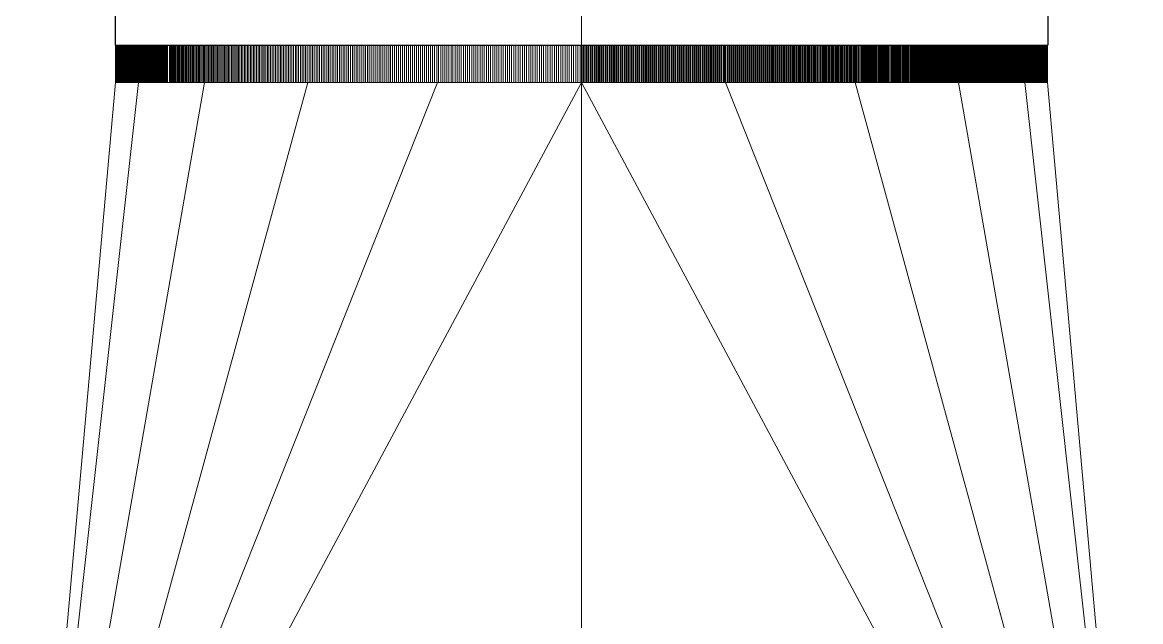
# Model space of a CAD drawing. Extents: x -57174 to 10055, y -18330 to 89882.
# Drawn here: x -36123.6 to -35823.8, y 73304.3 to 73465 of the extents above; entities that cross this region are included whole.
import ezdxf

# ---------------------------------------------------------------- set-up
doc = ezdxf.new("R2010")
doc.units = 0
doc.header["$LTSCALE"] = 50
doc.header["$MEASUREMENT"] = 0
doc.layers.get('0').update_dxf_attribs({"color": 8, "linetype": 'CONTINUOUS'})
doc.layers.add('CAV', color=150, linetype='CONTINUOUS')
doc.layers.add('SUPPLY', color=6, linetype='CONTINUOUS')

# ---------------------------------------------------------------- blocks, each defined once
blk = doc.blocks.new('CAV 250 DIA')
for p, q in [((0, 50), (0, 0)), ((250, 50), (250, 0)), ((0, 0), (250, 0))]:
    blk.add_line(p, q)

msp = doc.modelspace()

# ---------------------------------------------------------------- linework, layer by layer
at = {"layer": 'SUPPLY', "lineweight": 0}
for p, q in [((-35973.65, 74077.32), (-35973.65, 73458.81)), ((-35848.78, 73458.83, 3560.88), (-36098.56, 73458.83, 3560.88))]:
    msp.add_line(p, q, dxfattribs=at)
msp.add_lwpolyline([(-35973.65, 73158.81), (-35973.65, 73927.32)], dxfattribs=at)
at = {"layer": 'SUPPLY', "lineweight": 0, "elevation": 3560.88, "flags": 128}
for points in [[(-36098.56, 73458.83), (-36098.56, 73448.81)], [(-36098.53, 73448.81), (-36098.53, 73458.83)], [(-36098.5, 73458.83), (-36098.5, 73448.81)], [(-36098.47, 73448.81), (-36098.47, 73458.83)], [(-36098.44, 73448.81), (-36098.44, 73458.83)], [(-36098.41, 73458.83), (-36098.41, 73448.81)], [(-36098.35, 73448.81), (-36098.35, 73458.83)], [(-36098.32, 73448.81), (-36098.32, 73458.83)], [(-36098.29, 73458.83), (-36098.29, 73448.81)], [(-36098.26, 73458.83), (-36098.26, 73448.81)], [(-36098.2, 73458.83), (-36098.2, 73448.81)], [(-36098.17, 73458.83), (-36098.17, 73448.81)], [(-36098.12, 73458.83), (-36098.12, 73448.81)], [(-36098.06, 73448.81), (-36098.06, 73458.83)], [(-36098.03, 73458.83), (-36098.03, 73448.81)], [(-36097.97, 73448.81), (-36097.97, 73458.83)], [(-36097.91, 73458.83), (-36097.91, 73448.81)], [(-36097.85, 73458.83), (-36097.85, 73448.81)], [(-36097.79, 73458.83), (-36097.79, 73448.81)], [(-36097.7, 73458.83), (-36097.7, 73448.81)], [(-36097.64, 73458.83), (-36097.64, 73448.81)], [(-36097.58, 73458.83), (-36097.58, 73448.81)], [(-36097.5, 73448.81), (-36097.5, 73458.83)], [(-36097.44, 73448.81), (-36097.44, 73458.83)], [(-36097.35, 73448.81), (-36097.35, 73458.83)], [(-36097.26, 73448.81), (-36097.26, 73458.83)], [(-36097.17, 73448.81), (-36097.17, 73458.83)], [(-36097.08, 73448.81), (-36097.08, 73458.83)], [(-36096.99, 73448.81), (-36096.99, 73458.83)], [(-36096.9, 73448.81), (-36096.9, 73458.83)], [(-36096.82, 73448.81), (-36096.82, 73458.83)], [(-36096.73, 73448.81), (-36096.73, 73458.83)], [(-36096.61, 73448.81), (-36096.61, 73458.83)], [(-36096.52, 73448.81), (-36096.52, 73458.83)], [(-36096.4, 73448.81), (-36096.4, 73458.83)], [(-36096.31, 73448.81), (-36096.31, 73458.83)], [(-36096.19, 73448.81), (-36096.19, 73458.83)], [(-36096.08, 73448.81), (-36096.08, 73458.83)], [(-36095.96, 73448.81), (-36095.96, 73458.83)], [(-36095.84, 73448.81), (-36095.84, 73458.83)], [(-36095.72, 73448.81), (-36095.72, 73458.83)], [(-36095.6, 73448.81), (-36095.6, 73458.83)], [(-36095.49, 73448.81), (-36095.49, 73458.83)], [(-36095.34, 73448.81), (-36095.34, 73458.83)], [(-36095.22, 73448.81), (-36095.22, 73458.83)], [(-36095.07, 73448.81), (-36095.07, 73458.83)], [(-36094.95, 73448.81), (-36094.95, 73458.83)], [(-36094.81, 73448.81), (-36094.81, 73458.83)], [(-36094.66, 73448.81), (-36094.66, 73458.83)], [(-36094.51, 73448.81), (-36094.51, 73458.83)], [(-36094.36, 73448.81), (-36094.36, 73458.83)], [(-36094.21, 73448.81), (-36094.21, 73458.83)], [(-36094.07, 73448.81), (-36094.07, 73458.83)], [(-36093.92, 73448.81), (-36093.92, 73458.83)], [(-36093.77, 73448.81), (-36093.77, 73458.83)], [(-36093.59, 73448.81), (-36093.59, 73458.83)], [(-36093.45, 73448.81), (-36093.45, 73458.83)], [(-36093.27, 73448.81), (-36093.27, 73458.83)], [(-36093.09, 73448.81), (-36093.09, 73458.83)], [(-36092.94, 73448.81), (-36092.94, 73458.83)], [(-36092.77, 73448.81), (-36092.77, 73458.83)], [(-36092.59, 73448.81), (-36092.59, 73458.83)], [(-36092.41, 73448.81), (-36092.41, 73458.83)], [(-36092.23, 73448.81), (-36092.23, 73458.83)], [(-36092.06, 73448.81), (-36092.06, 73458.83)], [(-36091.88, 73448.81), (-36091.88, 73458.83)], [(-36091.67, 73448.81), (-36091.67, 73458.83)], [(-36091.5, 73448.81), (-36091.5, 73458.83)], [(-36091.29, 73448.81), (-36091.29, 73458.83)], [(-36091.11, 73448.81), (-36091.11, 73458.83)], [(-36090.9, 73448.81), (-36090.9, 73458.83)], [(-36090.7, 73448.81), (-36090.7, 73458.83)], [(-36090.49, 73448.81), (-36090.49, 73458.83)], [(-36090.28, 73448.81), (-36090.28, 73458.83)], [(-36090.08, 73448.81), (-36090.08, 73458.83)], [(-36089.87, 73448.81), (-36089.87, 73458.83)], [(-36089.66, 73448.81), (-36089.66, 73458.83)], [(-36089.46, 73448.81), (-36089.46, 73458.83)], [(-36089.25, 73448.81), (-36089.25, 73458.83)], [(-36089.01, 73448.81), (-36089.01, 73458.83)], [(-36088.81, 73448.81), (-36088.81, 73458.83)], [(-36088.57, 73448.81), (-36088.57, 73458.83)], [(-36088.33, 73448.81), (-36088.33, 73458.83)], [(-36088.13, 73448.81), (-36088.13, 73458.83)], [(-36087.89, 73448.81), (-36087.89, 73458.83)], [(-36087.65, 73448.81), (-36087.65, 73458.83)], [(-36087.42, 73448.81), (-36087.42, 73458.83)], [(-36087.18, 73448.81), (-36087.18, 73458.83)], [(-36086.94, 73448.81), (-36086.94, 73458.83)], [(-36086.68, 73448.81), (-36086.68, 73458.83)], [(-36086.44, 73448.81), (-36086.44, 73458.83)], [(-36086.2, 73448.81), (-36086.2, 73458.83)], [(-36085.94, 73448.81), (-36085.94, 73458.83)], [(-36085.7, 73448.81), (-36085.7, 73458.83)], [(-36085.44, 73448.81), (-36085.44, 73458.83)], [(-36085.17, 73448.81), (-36085.17, 73458.83)], [(-36084.93, 73448.81), (-36084.93, 73458.83)], [(-36084.67, 73448.81), (-36084.67, 73458.83)], [(-36084.14, 73448.81), (-36084.14, 73458.83)], [(-36083.87, 73448.81), (-36083.87, 73458.83)], [(-36083.57, 73448.81), (-36083.57, 73458.83)], [(-36083.31, 73448.81), (-36083.31, 73458.83)], [(-36083.04, 73448.81), (-36083.04, 73458.83)], [(-36082.75, 73448.81), (-36082.75, 73458.83)], [(-36082.48, 73448.81), (-36082.48, 73458.83)], [(-36082.18, 73448.81), (-36082.18, 73458.83)], [(-36081.89, 73448.81), (-36081.89, 73458.83)], [(-36081.62, 73448.81), (-36081.62, 73458.83)], [(-36081.33, 73448.81), (-36081.33, 73458.83)], [(-36081.03, 73448.81), (-36081.03, 73458.83)], [(-36080.74, 73448.81), (-36080.74, 73458.83)], [(-36080.44, 73448.81), (-36080.44, 73458.83)], [(-36080.15, 73448.81), (-36080.15, 73458.83)], [(-36079.85, 73448.81), (-36079.85, 73458.83)], [(-36079.52, 73448.81), (-36079.52, 73458.83)], [(-36079.23, 73448.81), (-36079.23, 73458.83)], [(-36078.9, 73448.81), (-36078.9, 73458.83)], [(-36078.61, 73448.81), (-36078.61, 73458.83)], [(-36078.28, 73448.81), (-36078.28, 73458.83)], [(-36077.99, 73448.81), (-36077.99, 73458.83)], [(-36077.66, 73448.81), (-36077.66, 73458.83)], [(-36077.34, 73448.81), (-36077.34, 73458.83)], [(-36077.01, 73448.81), (-36077.01, 73458.83)], [(-36076.69, 73448.81), (-36076.69, 73458.83)], [(-36076.36, 73448.81), (-36076.36, 73458.83)], [(-36076.04, 73448.81), (-36076.04, 73458.83)], [(-36075.71, 73448.81), (-36075.71, 73458.83)], [(-36075.39, 73448.81), (-36075.39, 73458.83)], [(-36075.03, 73448.81), (-36075.03, 73458.83)], [(-36074.71, 73448.81), (-36074.71, 73458.83)], [(-36074.38, 73448.81), (-36074.38, 73458.83)], [(-36074.03, 73448.81), (-36074.03, 73458.83)], [(-36073.67, 73448.81), (-36073.67, 73458.83)], [(-36073.35, 73448.81), (-36073.35, 73458.83)], [(-36072.99, 73448.81), (-36072.99, 73458.83)], [(-36072.64, 73448.81), (-36072.64, 73458.83)], [(-36072.28, 73448.81), (-36072.28, 73458.83)], [(-36071.93, 73448.81), (-36071.93, 73458.83)], [(-36071.57, 73448.81), (-36071.57, 73458.83)], [(-36071.22, 73448.81), (-36071.22, 73458.83)], [(-36070.86, 73448.81), (-36070.86, 73458.83)], [(-36070.51, 73448.81), (-36070.51, 73458.83)], [(-36070.13, 73448.81), (-36070.13, 73458.83)], [(-36069.77, 73448.81), (-36069.77, 73458.83)], [(-36069.39, 73448.81), (-36069.39, 73458.83)], [(-36069.03, 73448.81), (-36069.03, 73458.83)], [(-36068.65, 73448.81), (-36068.65, 73458.83)], [(-36068.29, 73448.81), (-36068.29, 73458.83)], [(-36067.91, 73448.81), (-36067.91, 73458.83)], [(-36067.52, 73448.81), (-36067.52, 73458.83)], [(-36067.14, 73448.81), (-36067.14, 73458.83)], [(-36066.76, 73448.81), (-36066.76, 73458.83)], [(-36066.37, 73448.81), (-36066.37, 73458.83)], [(-36065.99, 73448.81), (-36065.99, 73458.83)], [(-36065.6, 73448.81), (-36065.6, 73458.83)], [(-36065.22, 73448.81), (-36065.22, 73458.83)], [(-36064.83, 73448.81), (-36064.83, 73458.83)], [(-36064.42, 73448.81), (-36064.42, 73458.83)], [(-36064.04, 73448.81), (-36064.04, 73458.83)], [(-36063.62, 73448.81), (-36063.62, 73458.83)], [(-36063.24, 73448.81), (-36063.24, 73458.83)], [(-36062.83, 73448.81), (-36062.83, 73458.83)], [(-36062.44, 73448.81), (-36062.44, 73458.83)], [(-36062.03, 73448.81), (-36062.03, 73458.83)], [(-36061.61, 73448.81), (-36061.61, 73458.83)], [(-36061.2, 73448.81), (-36061.2, 73458.83)], [(-36060.79, 73448.81), (-36060.79, 73458.83)], [(-36060.37, 73448.81), (-36060.37, 73458.83)], [(-36059.96, 73448.81), (-36059.96, 73458.83)], [(-36059.54, 73448.81), (-36059.54, 73458.83)], [(-36059.13, 73448.81), (-36059.13, 73458.83)], [(-36058.72, 73448.81), (-36058.72, 73458.83)], [(-36058.3, 73448.81), (-36058.3, 73458.83)], [(-36057.86, 73448.81), (-36057.86, 73458.83)], [(-36057.45, 73448.81), (-36057.45, 73458.83)], [(-36057, 73448.81), (-36057, 73458.83)], [(-36056.59, 73448.81), (-36056.59, 73458.83)], [(-36056.15, 73448.81), (-36056.15, 73458.83)], [(-36055.73, 73448.81), (-36055.73, 73458.83)], [(-36055.29, 73448.81), (-36055.29, 73458.83)], [(-36054.84, 73448.81), (-36054.84, 73458.83)], [(-36054.4, 73448.81), (-36054.4, 73458.83)], [(-36053.96, 73448.81), (-36053.96, 73458.83)], [(-36053.54, 73448.81), (-36053.54, 73458.83)], [(-36053.1, 73448.81), (-36053.1, 73458.83)], [(-36052.63, 73448.81), (-36052.63, 73458.83)], [(-36052.18, 73448.81), (-36052.18, 73458.83)], [(-36051.74, 73448.81), (-36051.74, 73458.83)], [(-36051.3, 73448.81), (-36051.3, 73458.83)], [(-36050.85, 73448.81), (-36050.85, 73458.83)], [(-36050.38, 73448.81), (-36050.38, 73458.83)], [(-36049.94, 73448.81), (-36049.94, 73458.83)], [(-36049.5, 73448.81), (-36049.5, 73458.83)], [(-36049.02, 73448.81), (-36049.02, 73458.83)], [(-36048.58, 73448.81), (-36048.58, 73458.83)], [(-36048.11, 73448.81), (-36048.11, 73458.83)], [(-36047.63, 73448.81), (-36047.63, 73458.83)], [(-36047.19, 73448.81), (-36047.19, 73458.83)], [(-36046.72, 73448.81), (-36046.72, 73458.83)], [(-36046.24, 73448.81), (-36046.24, 73458.83)], [(-36045.77, 73448.81), (-36045.77, 73458.83)], [(-36045.3, 73448.81), (-36045.3, 73458.83)], [(-36044.83, 73448.81), (-36044.83, 73458.83)], [(-36044.35, 73448.81), (-36044.35, 73458.83)], [(-36043.88, 73448.81), (-36043.88, 73458.83)], [(-36043.41, 73448.81), (-36043.41, 73458.83)], [(-36042.93, 73448.81), (-36042.93, 73458.83)], [(-36042.46, 73448.81), (-36042.46, 73458.83)], [(-36041.96, 73448.81), (-36041.96, 73458.83)], [(-36041.49, 73448.81), (-36041.49, 73458.83)], [(-36041.01, 73448.81), (-36041.01, 73458.83)], [(-36040.51, 73448.81), (-36040.51, 73458.83)], [(-36040.04, 73448.81), (-36040.04, 73458.83)], [(-36039.53, 73448.81), (-36039.53, 73458.83)], [(-36039.06, 73448.81), (-36039.06, 73458.83)], [(-36038.56, 73448.81), (-36038.56, 73458.83)], [(-36038.09, 73448.81), (-36038.09, 73458.83)], [(-36037.58, 73448.81), (-36037.58, 73458.83)], [(-36037.08, 73448.81), (-36037.08, 73458.83)], [(-36036.58, 73448.81), (-36036.58, 73458.83)], [(-36036.11, 73448.81), (-36036.11, 73458.83)], [(-36035.6, 73448.81), (-36035.6, 73458.83)], [(-36035.1, 73448.81), (-36035.1, 73458.83)], [(-36034.6, 73448.81), (-36034.6, 73458.83)], [(-36034.1, 73448.81), (-36034.1, 73458.83)], [(-36033.59, 73448.81), (-36033.59, 73458.83)], [(-36033.09, 73448.81), (-36033.09, 73458.83)], [(-36032.56, 73448.81), (-36032.56, 73458.83)], [(-36032.06, 73448.81), (-36032.06, 73458.83)], [(-36031.55, 73448.81), (-36031.55, 73458.83)], [(-36031.05, 73448.81), (-36031.05, 73458.83)], [(-36030.55, 73448.81), (-36030.55, 73458.83)], [(-36030.02, 73448.81), (-36030.02, 73458.83)], [(-36029.51, 73448.81), (-36029.51, 73458.83)], [(-36028.98, 73448.81), (-36028.98, 73458.83)], [(-36028.48, 73448.81), (-36028.48, 73458.83)], [(-36027.95, 73448.81), (-36027.95, 73458.83)], [(-36027.45, 73448.81), (-36027.45, 73458.83)], [(-36026.91, 73448.81), (-36026.91, 73458.83)], [(-36026.41, 73448.81), (-36026.41, 73458.83)], [(-36025.88, 73448.81), (-36025.88, 73458.83)], [(-36025.35, 73448.81), (-36025.35, 73458.83)], [(-36024.84, 73448.81), (-36024.84, 73458.83)], [(-36024.31, 73448.81), (-36024.31, 73458.83)], [(-36023.78, 73448.81), (-36023.78, 73458.83)], [(-36023.25, 73448.81), (-36023.25, 73458.83)], [(-36022.72, 73448.81), (-36022.72, 73458.83)], [(-36022.18, 73448.81), (-36022.18, 73458.83)], [(-36021.65, 73448.81), (-36021.65, 73458.83)], [(-36021.12, 73448.81), (-36021.12, 73458.83)], [(-36020.59, 73448.81), (-36020.59, 73458.83)], [(-36020.06, 73448.81), (-36020.06, 73458.83)], [(-36019.52, 73448.81), (-36019.52, 73458.83)], [(-36018.99, 73448.81), (-36018.99, 73458.83)], [(-36018.46, 73448.81), (-36018.46, 73458.83)], [(-36017.93, 73448.81), (-36017.93, 73458.83)], [(-36017.4, 73448.81), (-36017.4, 73458.83)], [(-36016.83, 73448.81), (-36016.83, 73458.83)], [(-36016.3, 73448.81), (-36016.3, 73458.83)], [(-36015.77, 73448.81), (-36015.77, 73458.83)], [(-36015.24, 73448.81), (-36015.24, 73458.83)], [(-36014.68, 73448.81), (-36014.68, 73458.83)], [(-36014.15, 73448.81), (-36014.15, 73458.83)], [(-36013.58, 73448.81), (-36013.58, 73458.83)], [(-36013.05, 73448.81), (-36013.05, 73458.83)], [(-36012.49, 73448.81), (-36012.49, 73458.83)], [(-36011.96, 73448.81), (-36011.96, 73458.83)], [(-36011.4, 73448.81), (-36011.4, 73458.83)], [(-36010.86, 73448.81), (-36010.86, 73458.83)], [(-36010.3, 73448.81), (-36010.3, 73458.83)], [(-36009.77, 73448.81), (-36009.77, 73458.83)], [(-36009.21, 73448.81), (-36009.21, 73458.83)], [(-36008.65, 73448.81), (-36008.65, 73458.83)], [(-36008.12, 73448.81), (-36008.12, 73458.83)], [(-36007.55, 73448.81), (-36007.55, 73458.83)], [(-36006.99, 73448.81), (-36006.99, 73458.83)], [(-36006.43, 73448.81), (-36006.43, 73458.83)], [(-36005.9, 73448.81), (-36005.9, 73458.83)], [(-36005.34, 73448.81), (-36005.34, 73458.83)], [(-36004.78, 73448.81), (-36004.78, 73458.83)], [(-36004.21, 73448.81), (-36004.21, 73458.83)], [(-36003.65, 73448.81), (-36003.65, 73458.83)], [(-36003.09, 73448.81), (-36003.09, 73458.83)], [(-36002.53, 73448.81), (-36002.53, 73458.83)], [(-36001.97, 73448.81), (-36001.97, 73458.83)], [(-36001.44, 73448.81), (-36001.44, 73458.83)], [(-36000.87, 73448.81), (-36000.87, 73458.83)], [(-36000.31, 73448.81), (-36000.31, 73458.83)], [(-35999.75, 73448.81), (-35999.75, 73458.83)], [(-35999.16, 73448.81), (-35999.16, 73458.83)], [(-35998.6, 73448.81), (-35998.6, 73458.83)], [(-35998.04, 73448.81), (-35998.04, 73458.83)], [(-35997.48, 73448.81), (-35997.48, 73458.83)], [(-35996.91, 73448.81), (-35996.91, 73458.83)], [(-35996.35, 73448.81), (-35996.35, 73458.83)], [(-35995.79, 73448.81), (-35995.79, 73458.83)], [(-35995.23, 73448.81), (-35995.23, 73458.83)], [(-35994.67, 73448.81), (-35994.67, 73458.83)], [(-35994.08, 73448.81), (-35994.08, 73458.83)], [(-35993.51, 73448.81), (-35993.51, 73458.83)], [(-35992.95, 73448.81), (-35992.95, 73458.83)], [(-35992.39, 73448.81), (-35992.39, 73458.83)], [(-35991.8, 73448.81), (-35991.8, 73458.83)], [(-35991.24, 73448.81), (-35991.24, 73458.83)], [(-35990.68, 73448.81), (-35990.68, 73458.83)], [(-35990.12, 73448.81), (-35990.12, 73458.83)], [(-35989.52, 73448.81), (-35989.52, 73458.83)], [(-35988.96, 73448.81), (-35988.96, 73458.83)], [(-35988.4, 73448.81), (-35988.4, 73458.83)], [(-35987.81, 73448.81), (-35987.81, 73458.83)], [(-35987.25, 73448.81), (-35987.25, 73458.83)], [(-35986.69, 73448.81), (-35986.69, 73458.83)], [(-35986.1, 73448.81), (-35986.1, 73458.83)], [(-35985.53, 73448.81), (-35985.53, 73458.83)], [(-35984.97, 73448.81), (-35984.97, 73458.83)], [(-35984.38, 73448.81), (-35984.38, 73458.83)], [(-35983.82, 73448.81), (-35983.82, 73458.83)], [(-35983.23, 73448.81), (-35983.23, 73458.83)], [(-35982.67, 73448.81), (-35982.67, 73458.83)], [(-35982.11, 73448.81), (-35982.11, 73458.83)], [(-35981.51, 73448.81), (-35981.51, 73458.83)], [(-35980.95, 73448.81), (-35980.95, 73458.83)], [(-35980.36, 73448.81), (-35980.36, 73458.83)], [(-35979.8, 73448.81), (-35979.8, 73458.83)], [(-35979.24, 73448.81), (-35979.24, 73458.83)], [(-35978.65, 73448.81), (-35978.65, 73458.83)], [(-35978.09, 73448.81), (-35978.09, 73458.83)], [(-35977.5, 73448.81), (-35977.5, 73458.83)], [(-35976.93, 73448.81), (-35976.93, 73458.83)], [(-35976.34, 73448.81), (-35976.34, 73458.83)], [(-35975.78, 73448.81), (-35975.78, 73458.83)], [(-35975.19, 73448.81), (-35975.19, 73458.83)], [(-35974.63, 73448.81), (-35974.63, 73458.83)], [(-35974.04, 73448.81), (-35974.04, 73458.83)], [(-35973.68, 73448.81), (-35973.68, 73458.83)], [(-35973.48, 73448.81), (-35973.48, 73458.83)], [(-35973.09, 73448.81), (-35973.09, 73458.83)], [(-35972.91, 73448.81), (-35972.91, 73458.83)], [(-35972.53, 73448.81), (-35972.53, 73458.83)], [(-35972.32, 73448.81), (-35972.32, 73458.83)], [(-35971.94, 73448.81), (-35971.94, 73458.83)], [(-35971.76, 73448.81), (-35971.76, 73458.83)], [(-35971.38, 73448.81), (-35971.38, 73458.83)], [(-35971.17, 73448.81), (-35971.17, 73458.83)], [(-35970.79, 73448.81), (-35970.79, 73458.83)], [(-35970.61, 73448.81), (-35970.61, 73458.83)], [(-35970.22, 73448.81), (-35970.22, 73458.83)], [(-35970.02, 73448.81), (-35970.02, 73458.83)], [(-35969.63, 73448.81), (-35969.63, 73458.83)], [(-35969.46, 73448.81), (-35969.46, 73458.83)], [(-35969.07, 73448.81), (-35969.07, 73458.83)], [(-35968.86, 73448.81), (-35968.86, 73458.83)], [(-35968.48, 73448.81), (-35968.48, 73458.83)], [(-35968.3, 73448.81), (-35968.3, 73458.83)], [(-35967.92, 73448.81), (-35967.92, 73458.83)], [(-35967.74, 73448.81), (-35967.74, 73458.83)], [(-35967.36, 73448.81), (-35967.36, 73458.83)], [(-35967.15, 73448.81), (-35967.15, 73458.83)], [(-35966.77, 73448.81), (-35966.77, 73458.83)], [(-35966.59, 73448.81), (-35966.59, 73458.83)], [(-35966.2, 73448.81), (-35966.2, 73458.83)], [(-35966, 73448.81), (-35966, 73458.83)], [(-35965.61, 73448.81), (-35965.61, 73458.83)], [(-35965.44, 73448.81), (-35965.44, 73458.83)], [(-35965.05, 73448.81), (-35965.05, 73458.83)], [(-35964.84, 73448.81), (-35964.84, 73458.83)], [(-35964.46, 73448.81), (-35964.46, 73458.83)], [(-35964.28, 73448.81), (-35964.28, 73458.83)], [(-35963.9, 73448.81), (-35963.9, 73458.83)], [(-35963.72, 73448.81), (-35963.72, 73458.83)], [(-35963.34, 73448.81), (-35963.34, 73458.83)], [(-35963.13, 73448.81), (-35963.13, 73458.83)], [(-35962.75, 73448.81), (-35962.75, 73458.83)], [(-35962.57, 73448.81), (-35962.57, 73458.83)], [(-35962.18, 73448.81), (-35962.18, 73458.83)], [(-35961.98, 73448.81), (-35961.98, 73458.83)], [(-35961.62, 73448.81), (-35961.62, 73458.83)], [(-35961.42, 73448.81), (-35961.42, 73458.83)], [(-35961.03, 73448.81), (-35961.03, 73458.83)], [(-35960.85, 73448.81), (-35960.85, 73458.83)], [(-35960.47, 73448.81), (-35960.47, 73458.83)], [(-35960.26, 73448.81), (-35960.26, 73458.83)], [(-35959.88, 73448.81), (-35959.88, 73458.83)], [(-35959.7, 73448.81), (-35959.7, 73458.83)], [(-35959.32, 73448.81), (-35959.32, 73458.83)], [(-35959.14, 73448.81), (-35959.14, 73458.83)], [(-35958.76, 73448.81), (-35958.76, 73458.83)], [(-35958.55, 73448.81), (-35958.55, 73458.83)], [(-35958.19, 73448.81), (-35958.19, 73458.83)], [(-35957.99, 73448.81), (-35957.99, 73458.83)], [(-35957.6, 73448.81), (-35957.6, 73458.83)], [(-35957.43, 73448.81), (-35957.43, 73458.83)], [(-35957.04, 73448.81), (-35957.04, 73458.83)], [(-35956.83, 73448.81), (-35956.83, 73458.83)], [(-35956.48, 73448.81), (-35956.48, 73458.83)], [(-35956.27, 73448.81), (-35956.27, 73458.83)], [(-35955.89, 73448.81), (-35955.89, 73458.83)], [(-35955.71, 73448.81), (-35955.71, 73458.83)], [(-35955.33, 73448.81), (-35955.33, 73458.83)], [(-35955.15, 73448.81), (-35955.15, 73458.83)], [(-35954.77, 73448.81), (-35954.77, 73458.83)], [(-35954.56, 73448.81), (-35954.56, 73458.83)], [(-35954.2, 73448.81), (-35954.2, 73458.83)], [(-35954, 73448.81), (-35954, 73458.83)], [(-35953.61, 73448.81), (-35953.61, 73458.83)], [(-35953.44, 73448.81), (-35953.44, 73458.83)], [(-35953.05, 73448.81), (-35953.05, 73458.83)], [(-35952.87, 73448.81), (-35952.87, 73458.83)], [(-35952.49, 73448.81), (-35952.49, 73458.83)], [(-35952.31, 73448.81), (-35952.31, 73458.83)], [(-35951.93, 73448.81), (-35951.93, 73458.83)], [(-35951.75, 73448.81), (-35951.75, 73458.83)], [(-35951.37, 73448.81), (-35951.37, 73458.83)], [(-35951.16, 73448.81), (-35951.16, 73458.83)], [(-35950.81, 73448.81), (-35950.81, 73458.83)], [(-35950.6, 73448.81), (-35950.6, 73458.83)], [(-35950.21, 73448.81), (-35950.21, 73458.83)], [(-35950.04, 73448.81), (-35950.04, 73458.83)], [(-35949.65, 73448.81), (-35949.65, 73458.83)], [(-35949.48, 73448.81), (-35949.48, 73458.83)], [(-35949.09, 73448.81), (-35949.09, 73458.83)], [(-35948.91, 73448.81), (-35948.91, 73458.83)], [(-35948.53, 73448.81), (-35948.53, 73458.83)], [(-35948.35, 73448.81), (-35948.35, 73458.83)], [(-35947.97, 73448.81), (-35947.97, 73458.83)], [(-35947.79, 73448.81), (-35947.79, 73458.83)], [(-35947.41, 73448.81), (-35947.41, 73458.83)], [(-35947.23, 73448.81), (-35947.23, 73458.83)], [(-35946.84, 73448.81), (-35946.84, 73458.83)], [(-35946.67, 73448.81), (-35946.67, 73458.83)], [(-35946.28, 73448.81), (-35946.28, 73458.83)], [(-35946.11, 73448.81), (-35946.11, 73458.83)], [(-35945.72, 73448.81), (-35945.72, 73458.83)], [(-35945.54, 73448.81), (-35945.54, 73458.83)], [(-35945.16, 73448.81), (-35945.16, 73458.83)], [(-35944.98, 73448.81), (-35944.98, 73458.83)], [(-35944.6, 73448.81), (-35944.6, 73458.83)], [(-35944.42, 73448.81), (-35944.42, 73458.83)], [(-35944.04, 73448.81), (-35944.04, 73458.83)], [(-35943.86, 73448.81), (-35943.86, 73458.83)], [(-35943.48, 73448.81), (-35943.48, 73458.83)], [(-35943.3, 73448.81), (-35943.3, 73458.83)], [(-35942.94, 73448.81), (-35942.94, 73458.83)], [(-35942.74, 73448.81), (-35942.74, 73458.83)], [(-35942.38, 73448.81), (-35942.38, 73458.83)], [(-35942.17, 73448.81), (-35942.17, 73458.83)], [(-35941.82, 73448.81), (-35941.82, 73458.83)], [(-35941.64, 73448.81), (-35941.64, 73458.83)], [(-35941.26, 73448.81), (-35941.26, 73458.83)], [(-35941.08, 73448.81), (-35941.08, 73458.83)], [(-35940.7, 73448.81), (-35940.7, 73458.83)], [(-35940.52, 73448.81), (-35940.52, 73458.83)], [(-35940.16, 73448.81), (-35940.16, 73458.83)], [(-35939.96, 73448.81), (-35939.96, 73458.83)], [(-35939.6, 73448.81), (-35939.6, 73458.83)], [(-35939.43, 73448.81), (-35939.43, 73458.83)], [(-35939.04, 73448.81), (-35939.04, 73458.83)], [(-35938.86, 73448.81), (-35938.86, 73458.83)], [(-35938.48, 73448.81), (-35938.48, 73458.83)], [(-35938.3, 73448.81), (-35938.3, 73458.83)], [(-35937.95, 73448.81), (-35937.95, 73458.83)], [(-35937.77, 73448.81), (-35937.77, 73458.83)], [(-35937.39, 73448.81), (-35937.39, 73458.83)], [(-35937.21, 73448.81), (-35937.21, 73458.83)], [(-35936.85, 73448.81), (-35936.85, 73458.83)], [(-35936.65, 73448.81), (-35936.65, 73458.83)], [(-35936.29, 73448.81), (-35936.29, 73458.83)], [(-35936.12, 73448.81), (-35936.12, 73458.83)], [(-35935.73, 73448.81), (-35935.73, 73458.83)], [(-35935.55, 73448.81), (-35935.55, 73458.83)], [(-35935.2, 73448.81), (-35935.2, 73458.83)], [(-35935.02, 73448.81), (-35935.02, 73458.83)], [(-35934.64, 73448.81), (-35934.64, 73458.83)], [(-35934.46, 73448.81), (-35934.46, 73458.83)], [(-35934.11, 73448.81), (-35934.11, 73458.83)], [(-35933.93, 73448.81), (-35933.93, 73458.83)], [(-35933.57, 73448.81), (-35933.57, 73458.83)], [(-35933.37, 73448.81), (-35933.37, 73458.83)], [(-35933.01, 73448.81), (-35933.01, 73458.83)], [(-35932.83, 73448.81), (-35932.83, 73458.83)], [(-35932.48, 73448.81), (-35932.48, 73458.83)], [(-35932.3, 73448.81), (-35932.3, 73458.83)], [(-35931.92, 73448.81), (-35931.92, 73458.83)], [(-35931.74, 73448.81), (-35931.74, 73458.83)], [(-35931.39, 73448.81), (-35931.39, 73458.83)], [(-35931.21, 73448.81), (-35931.21, 73458.83)], [(-35930.85, 73448.81), (-35930.85, 73458.83)], [(-35930.68, 73448.81), (-35930.68, 73458.83)], [(-35930.29, 73448.81), (-35930.29, 73458.83)], [(-35930.12, 73448.81), (-35930.12, 73458.83)], [(-35929.76, 73448.81), (-35929.76, 73458.83)], [(-35929.58, 73448.81), (-35929.58, 73458.83)], [(-35929.23, 73448.81), (-35929.23, 73458.83)], [(-35929.05, 73448.81), (-35929.05, 73458.83)], [(-35928.7, 73448.81), (-35928.7, 73458.83)], [(-35928.52, 73448.81), (-35928.52, 73458.83)], [(-35928.16, 73448.81), (-35928.16, 73458.83)], [(-35927.99, 73448.81), (-35927.99, 73458.83)], [(-35927.63, 73448.81), (-35927.63, 73458.83)], [(-35927.46, 73448.81), (-35927.46, 73458.83)], [(-35927.1, 73448.81), (-35927.1, 73458.83)], [(-35926.92, 73448.81), (-35926.92, 73458.83)], [(-35926.57, 73448.81), (-35926.57, 73458.83)], [(-35926.39, 73448.81), (-35926.39, 73458.83)], [(-35926.04, 73448.81), (-35926.04, 73458.83)], [(-35925.86, 73448.81), (-35925.86, 73458.83)], [(-35925.5, 73448.81), (-35925.5, 73458.83)], [(-35925.33, 73448.81), (-35925.33, 73458.83)], [(-35924.97, 73448.81), (-35924.97, 73458.83)], [(-35924.8, 73448.81), (-35924.8, 73458.83)], [(-35924.44, 73448.81), (-35924.44, 73458.83)], [(-35924.26, 73448.81), (-35924.26, 73458.83)], [(-35923.91, 73448.81), (-35923.91, 73458.83)], [(-35923.73, 73448.81), (-35923.73, 73458.83)], [(-35923.38, 73448.81), (-35923.38, 73458.83)], [(-35923.2, 73448.81), (-35923.2, 73458.83)], [(-35922.84, 73448.81), (-35922.84, 73458.83)], [(-35922.67, 73448.81), (-35922.67, 73458.83)], [(-35922.34, 73448.81), (-35922.34, 73458.83)], [(-35922.16, 73448.81), (-35922.16, 73458.83)], [(-35921.81, 73448.81), (-35921.81, 73458.83)], [(-35921.63, 73448.81), (-35921.63, 73458.83)], [(-35921.28, 73448.81), (-35921.28, 73458.83)], [(-35921.1, 73448.81), (-35921.1, 73458.83)], [(-35920.75, 73448.81), (-35920.75, 73458.83)], [(-35920.6, 73448.81), (-35920.6, 73458.83)], [(-35920.24, 73448.81), (-35920.24, 73458.83)], [(-35920.07, 73448.81), (-35920.07, 73458.83)], [(-35919.71, 73448.81), (-35919.71, 73458.83)], [(-35919.53, 73448.81), (-35919.53, 73458.83)], [(-35919.21, 73448.81), (-35919.21, 73458.83)], [(-35919.03, 73448.81), (-35919.03, 73458.83)], [(-35918.68, 73448.81), (-35918.68, 73458.83)], [(-35918.5, 73448.81), (-35918.5, 73458.83)], [(-35918.17, 73448.81), (-35918.17, 73458.83)], [(-35918, 73448.81), (-35918, 73458.83)], [(-35917.64, 73448.81), (-35917.64, 73458.83)], [(-35917.5, 73448.81), (-35917.5, 73458.83)], [(-35917.14, 73448.81), (-35917.14, 73458.83)], [(-35916.96, 73448.81), (-35916.96, 73458.83)], [(-35916.64, 73448.81), (-35916.64, 73458.83)], [(-35916.46, 73448.81), (-35916.46, 73458.83)], [(-35916.11, 73448.81), (-35916.11, 73458.83)], [(-35915.96, 73448.81), (-35915.96, 73458.83)], [(-35915.6, 73448.81), (-35915.6, 73458.83)], [(-35915.43, 73448.81), (-35915.43, 73458.83)], [(-35915.1, 73448.81), (-35915.1, 73458.83)], [(-35914.92, 73448.81), (-35914.92, 73458.83)], [(-35914.6, 73448.81), (-35914.6, 73458.83)], [(-35914.42, 73448.81), (-35914.42, 73458.83)], [(-35914.1, 73448.81), (-35914.1, 73458.83)], [(-35913.92, 73448.81), (-35913.92, 73458.83)], [(-35913.59, 73448.81), (-35913.59, 73458.83)], [(-35913.42, 73448.81), (-35913.42, 73458.83)], [(-35913.09, 73448.81), (-35913.09, 73458.83)], [(-35912.91, 73448.81), (-35912.91, 73458.83)], [(-35912.59, 73448.81), (-35912.59, 73458.83)], [(-35912.41, 73448.81), (-35912.41, 73458.83)], [(-35912.09, 73448.81), (-35912.09, 73458.83)], [(-35911.91, 73448.81), (-35911.91, 73458.83)], [(-35911.58, 73448.81), (-35911.58, 73458.83)], [(-35911.41, 73448.81), (-35911.41, 73458.83)], [(-35911.08, 73448.81), (-35911.08, 73458.83)], [(-35910.9, 73448.81), (-35910.9, 73458.83)], [(-35910.58, 73448.81), (-35910.58, 73458.83)], [(-35910.4, 73448.81), (-35910.4, 73458.83)], [(-35910.08, 73448.81), (-35910.08, 73458.83)], [(-35909.93, 73448.81), (-35909.93, 73458.83)], [(-35909.6, 73448.81), (-35909.6, 73458.83)], [(-35909.43, 73448.81), (-35909.43, 73458.83)], [(-35909.1, 73448.81), (-35909.1, 73458.83)], [(-35908.92, 73448.81), (-35908.92, 73458.83)], [(-35908.6, 73448.81), (-35908.6, 73458.83)], [(-35908.45, 73448.81), (-35908.45, 73458.83)], [(-35908.13, 73448.81), (-35908.13, 73458.83)], [(-35907.95, 73448.81), (-35907.95, 73458.83)], [(-35907.62, 73448.81), (-35907.62, 73458.83)], [(-35907.48, 73448.81), (-35907.48, 73458.83)], [(-35907.15, 73448.81), (-35907.15, 73458.83)], [(-35906.97, 73448.81), (-35906.97, 73458.83)], [(-35906.65, 73448.81), (-35906.65, 73458.83)], [(-35906.5, 73448.81), (-35906.5, 73458.83)], [(-35906.17, 73448.81), (-35906.17, 73458.83)], [(-35906, 73448.81), (-35906, 73458.83)], [(-35905.67, 73448.81), (-35905.67, 73458.83)], [(-35905.52, 73448.81), (-35905.52, 73458.83)], [(-35905.2, 73448.81), (-35905.2, 73458.83)], [(-35905.05, 73448.81), (-35905.05, 73458.83)], [(-35904.73, 73448.81), (-35904.73, 73458.83)], [(-35904.55, 73448.81), (-35904.55, 73458.83)], [(-35904.25, 73448.81), (-35904.25, 73458.83)], [(-35904.08, 73448.81), (-35904.08, 73458.83)], [(-35903.78, 73448.81), (-35903.78, 73458.83)], [(-35903.6, 73448.81), (-35903.6, 73458.83)], [(-35903.28, 73448.81), (-35903.28, 73458.83)], [(-35903.13, 73448.81), (-35903.13, 73458.83)], [(-35902.81, 73448.81), (-35902.81, 73458.83)], [(-35902.66, 73448.81), (-35902.66, 73458.83)], [(-35902.33, 73448.81), (-35902.33, 73458.83)], [(-35902.18, 73448.81), (-35902.18, 73458.83)], [(-35901.86, 73448.81), (-35901.86, 73458.83)], [(-35901.71, 73448.81), (-35901.71, 73458.83)], [(-35901.42, 73448.81), (-35901.42, 73458.83)], [(-35901.24, 73448.81), (-35901.24, 73458.83)], [(-35900.94, 73448.81), (-35900.94, 73458.83)], [(-35900.77, 73448.81), (-35900.77, 73458.83)], [(-35900.47, 73448.81), (-35900.47, 73458.83)], [(-35900.32, 73448.81), (-35900.32, 73458.83)], [(-35900, 73448.81), (-35900, 73458.83)], [(-35899.85, 73448.81), (-35899.85, 73458.83)], [(-35899.52, 73448.81), (-35899.52, 73458.83)], [(-35899.38, 73448.81), (-35899.38, 73458.83)], [(-35899.08, 73448.81), (-35899.08, 73458.83)], [(-35898.93, 73448.81), (-35898.93, 73458.83)], [(-35898.61, 73448.81), (-35898.61, 73458.83)], [(-35898.46, 73448.81), (-35898.46, 73458.83)], [(-35898.16, 73448.81), (-35898.16, 73458.83)], [(-35898.02, 73448.81), (-35898.02, 73458.83)], [(-35897.69, 73448.81), (-35897.69, 73458.83)], [(-35897.54, 73448.81), (-35897.54, 73458.83)], [(-35897.25, 73448.81), (-35897.25, 73458.83)], [(-35897.1, 73448.81), (-35897.1, 73458.83)], [(-35896.78, 73448.81), (-35896.78, 73458.83)], [(-35896.63, 73448.81), (-35896.63, 73458.83)], [(-35896.33, 73448.81), (-35896.33, 73458.83)], [(-35896.18, 73448.81), (-35896.18, 73458.83)], [(-35895.89, 73448.81), (-35895.89, 73458.83)], [(-35895.74, 73448.81), (-35895.74, 73458.83)], [(-35895.45, 73448.81), (-35895.45, 73458.83)], [(-35895.3, 73448.81), (-35895.3, 73458.83)], [(-35895, 73448.81), (-35895, 73458.83)], [(-35894.85, 73448.81), (-35894.85, 73458.83)], [(-35894.56, 73448.81), (-35894.56, 73458.83)], [(-35894.38, 73448.81), (-35894.38, 73458.83)], [(-35894.09, 73448.81), (-35894.09, 73458.83)], [(-35893.94, 73448.81), (-35893.94, 73458.83)], [(-35893.67, 73448.81), (-35893.67, 73458.83)], [(-35893.52, 73448.81), (-35893.52, 73458.83)], [(-35893.23, 73448.81), (-35893.23, 73458.83)], [(-35893.08, 73448.81), (-35893.08, 73458.83)], [(-35892.79, 73448.81), (-35892.79, 73458.83)], [(-35892.64, 73448.81), (-35892.64, 73458.83)], [(-35892.34, 73448.81), (-35892.34, 73458.83)], [(-35892.19, 73448.81), (-35892.19, 73458.83)], [(-35891.9, 73448.81), (-35891.9, 73458.83)], [(-35891.75, 73448.81), (-35891.75, 73458.83)], [(-35891.49, 73448.81), (-35891.49, 73458.83)], [(-35891.34, 73448.81), (-35891.34, 73458.83)], [(-35891.04, 73448.81), (-35891.04, 73458.83)], [(-35890.89, 73448.81), (-35890.89, 73458.83)], [(-35890.6, 73448.81), (-35890.6, 73458.83)], [(-35890.48, 73448.81), (-35890.48, 73458.83)], [(-35890.18, 73448.81), (-35890.18, 73458.83)], [(-35890.04, 73448.81), (-35890.04, 73458.83)], [(-35889.74, 73448.81), (-35889.74, 73458.83)], [(-35889.62, 73448.81), (-35889.62, 73458.83)], [(-35889.33, 73448.81), (-35889.33, 73458.83)], [(-35889.18, 73448.81), (-35889.18, 73458.83)], [(-35888.91, 73448.81), (-35888.91, 73458.83)], [(-35888.77, 73448.81), (-35888.77, 73458.83)], [(-35888.47, 73448.81), (-35888.47, 73458.83)], [(-35888.35, 73448.81), (-35888.35, 73458.83)], [(-35888.06, 73448.81), (-35888.06, 73458.83)], [(-35887.94, 73448.81), (-35887.94, 73458.83)], [(-35887.64, 73448.81), (-35887.64, 73458.83)], [(-35887.5, 73448.81), (-35887.5, 73458.83)], [(-35887.23, 73448.81), (-35887.23, 73458.83)], [(-35887.08, 73448.81), (-35887.08, 73458.83)], [(-35886.82, 73448.81), (-35886.82, 73458.83)], [(-35886.67, 73448.81), (-35886.67, 73458.83)], [(-35886.4, 73448.81), (-35886.4, 73458.83)], [(-35886.25, 73448.81), (-35886.25, 73458.83)], [(-35885.99, 73448.81), (-35885.99, 73458.83)], [(-35885.87, 73448.81), (-35885.87, 73458.83)], [(-35885.57, 73448.81), (-35885.57, 73458.83)], [(-35885.46, 73448.81), (-35885.46, 73458.83)], [(-35885.19, 73448.81), (-35885.19, 73458.83)], [(-35885.04, 73448.81), (-35885.04, 73458.83)], [(-35884.78, 73448.81), (-35884.78, 73458.83)], [(-35884.63, 73448.81), (-35884.63, 73458.83)], [(-35884.36, 73448.81), (-35884.36, 73458.83)], [(-35884.24, 73448.81), (-35884.24, 73458.83)], [(-35883.98, 73448.81), (-35883.98, 73458.83)], [(-35883.83, 73448.81), (-35883.83, 73458.83)], [(-35883.56, 73448.81), (-35883.56, 73458.83)], [(-35883.45, 73448.81), (-35883.45, 73458.83)], [(-35883.18, 73448.81), (-35883.18, 73458.83)], [(-35883.03, 73448.81), (-35883.03, 73458.83)], [(-35882.77, 73448.81), (-35882.77, 73458.83)], [(-35882.65, 73448.81), (-35882.65, 73458.83)], [(-35882.38, 73448.81), (-35882.38, 73458.83)], [(-35882.26, 73448.81), (-35882.26, 73458.83)], [(-35882, 73448.81), (-35882, 73458.83)], [(-35881.85, 73448.81), (-35881.85, 73458.83)], [(-35881.61, 73448.81), (-35881.61, 73458.83)], [(-35881.47, 73448.81), (-35881.47, 73458.83)], [(-35881.2, 73448.81), (-35881.2, 73458.83)], [(-35881.08, 73448.81), (-35881.08, 73458.83)], [(-35880.82, 73448.81), (-35880.82, 73458.83)], [(-35880.7, 73448.81), (-35880.7, 73458.83)], [(-35880.43, 73448.81), (-35880.43, 73458.83)], [(-35880.31, 73448.81), (-35880.31, 73458.83)], [(-35880.08, 73448.81), (-35880.08, 73458.83)], [(-35879.93, 73448.81), (-35879.93, 73458.83)], [(-35879.69, 73448.81), (-35879.69, 73458.83)], [(-35879.54, 73448.81), (-35879.54, 73458.83)], [(-35879.31, 73448.81), (-35879.31, 73458.83)], [(-35879.19, 73448.81), (-35879.19, 73458.83)], [(-35878.92, 73448.81), (-35878.92, 73458.83)], [(-35878.81, 73448.81), (-35878.81, 73458.83)], [(-35878.57, 73448.81), (-35878.57, 73458.83)], [(-35878.42, 73448.81), (-35878.42, 73458.83)], [(-35878.18, 73448.81), (-35878.18, 73458.83)], [(-35878.07, 73448.81), (-35878.07, 73458.83)], [(-35877.8, 73448.81), (-35877.8, 73458.83)], [(-35877.68, 73448.81), (-35877.68, 73458.83)], [(-35877.45, 73448.81), (-35877.45, 73458.83)], [(-35877.33, 73448.81), (-35877.33, 73458.83)], [(-35877.09, 73448.81), (-35877.09, 73458.83)], [(-35876.97, 73448.81), (-35876.97, 73458.83)], [(-35876.71, 73448.81), (-35876.71, 73458.83)], [(-35876.59, 73448.81), (-35876.59, 73458.83)], [(-35876.35, 73448.81), (-35876.35, 73458.83)], [(-35876.23, 73448.81), (-35876.23, 73458.83)], [(-35876, 73448.81), (-35876, 73458.83)], [(-35875.88, 73448.81), (-35875.88, 73458.83)], [(-35875.64, 73448.81), (-35875.64, 73458.83)], [(-35875.52, 73448.81), (-35875.52, 73458.83)], [(-35875.29, 73448.81), (-35875.29, 73458.83)], [(-35875.17, 73448.81), (-35875.17, 73458.83)], [(-35874.93, 73448.81), (-35874.93, 73458.83)], [(-35874.82, 73448.81), (-35874.82, 73458.83)], [(-35874.58, 73448.81), (-35874.58, 73458.83)], [(-35874.46, 73448.81), (-35874.46, 73458.83)], [(-35874.22, 73448.81), (-35874.22, 73458.83)], [(-35874.11, 73448.81), (-35874.11, 73458.83)], [(-35873.87, 73448.81), (-35873.87, 73458.83)], [(-35873.78, 73448.81), (-35873.78, 73458.83)], [(-35873.54, 73448.81), (-35873.54, 73458.83)], [(-35873.43, 73448.81), (-35873.43, 73458.83)], [(-35873.19, 73448.81), (-35873.19, 73458.83)], [(-35873.07, 73448.81), (-35873.07, 73458.83)], [(-35872.86, 73448.81), (-35872.86, 73458.83)], [(-35872.75, 73448.81), (-35872.75, 73458.83)], [(-35872.51, 73448.81), (-35872.51, 73458.83)], [(-35872.39, 73448.81), (-35872.39, 73458.83)], [(-35872.18, 73448.81), (-35872.18, 73458.83)], [(-35872.07, 73448.81), (-35872.07, 73458.83)], [(-35871.86, 73448.81), (-35871.86, 73458.83)], [(-35871.74, 73448.81), (-35871.74, 73458.83)], [(-35871.5, 73448.81), (-35871.5, 73458.83)], [(-35871.42, 73448.81), (-35871.42, 73458.83)], [(-35871.18, 73448.81), (-35871.18, 73458.83)], [(-35871.06, 73448.81), (-35871.06, 73458.83)], [(-35870.85, 73448.81), (-35870.85, 73458.83)], [(-35870.74, 73448.81), (-35870.74, 73458.83)], [(-35870.53, 73448.81), (-35870.53, 73458.83)], [(-35870.41, 73448.81), (-35870.41, 73458.83)], [(-35870.2, 73448.81), (-35870.2, 73458.83)], [(-35870.09, 73448.81), (-35870.09, 73458.83)], [(-35869.88, 73448.81), (-35869.88, 73458.83)], [(-35869.79, 73448.81), (-35869.79, 73458.83)], [(-35869.55, 73448.81), (-35869.55, 73458.83)], [(-35869.47, 73448.81), (-35869.47, 73458.83)], [(-35869.26, 73448.81), (-35869.26, 73458.83)], [(-35869.14, 73448.81), (-35869.14, 73458.83)], [(-35868.93, 73448.81), (-35868.93, 73458.83)], [(-35868.84, 73448.81), (-35868.84, 73458.83)], [(-35868.64, 73448.81), (-35868.64, 73458.83)], [(-35868.52, 73448.81), (-35868.52, 73458.83)], [(-35868.31, 73448.81), (-35868.31, 73458.83)], [(-35868.22, 73448.81), (-35868.22, 73458.83)], [(-35868.02, 73448.81), (-35868.02, 73458.83)], [(-35867.9, 73448.81), (-35867.9, 73458.83)], [(-35867.69, 73448.81), (-35867.69, 73458.83)], [(-35867.6, 73448.81), (-35867.6, 73458.83)], [(-35867.4, 73448.81), (-35867.4, 73458.83)], [(-35867.31, 73448.81), (-35867.31, 73458.83)], [(-35867.1, 73448.81), (-35867.1, 73458.83)], [(-35866.98, 73448.81), (-35866.98, 73458.83)], [(-35866.81, 73448.81), (-35866.81, 73458.83)], [(-35866.69, 73448.81), (-35866.69, 73458.83)], [(-35866.51, 73448.81), (-35866.51, 73458.83)], [(-35866.39, 73448.81), (-35866.39, 73458.83)], [(-35866.21, 73448.81), (-35866.21, 73458.83)], [(-35866.1, 73448.81), (-35866.1, 73458.83)], [(-35865.92, 73448.81), (-35865.92, 73458.83)], [(-35865.83, 73448.81), (-35865.83, 73458.83)], [(-35865.62, 73448.81), (-35865.62, 73458.83)], [(-35865.53, 73448.81), (-35865.53, 73458.83)], [(-35865.33, 73448.81), (-35865.33, 73458.83)], [(-35865.24, 73448.81), (-35865.24, 73458.83)], [(-35865.06, 73448.81), (-35865.06, 73458.83)], [(-35864.94, 73448.81), (-35864.94, 73458.83)], [(-35864.77, 73448.81), (-35864.77, 73458.83)], [(-35864.68, 73448.81), (-35864.68, 73458.83)], [(-35864.5, 73448.81), (-35864.5, 73458.83)], [(-35864.38, 73448.81), (-35864.38, 73458.83)], [(-35864.2, 73448.81), (-35864.2, 73458.83)], [(-35864.12, 73448.81), (-35864.12, 73458.83)], [(-35863.94, 73448.81), (-35863.94, 73458.83)], [(-35863.85, 73448.81), (-35863.85, 73458.83)], [(-35863.67, 73448.81), (-35863.67, 73458.83)], [(-35863.58, 73448.81), (-35863.58, 73458.83)], [(-35863.38, 73448.81), (-35863.38, 73458.83)], [(-35863.29, 73448.81), (-35863.29, 73458.83)], [(-35863.11, 73448.81), (-35863.11, 73458.83)], [(-35863.02, 73448.81), (-35863.02, 73458.83)], [(-35862.84, 73448.81), (-35862.84, 73458.83)], [(-35862.76, 73448.81), (-35862.76, 73458.83)], [(-35862.58, 73448.81), (-35862.58, 73458.83)], [(-35862.49, 73448.81), (-35862.49, 73458.83)], [(-35862.34, 73448.81), (-35862.34, 73458.83)], [(-35862.25, 73448.81), (-35862.25, 73458.83)], [(-35862.08, 73448.81), (-35862.08, 73458.83)], [(-35861.99, 73448.81), (-35861.99, 73458.83)], [(-35861.81, 73448.81), (-35861.81, 73458.83)], [(-35861.72, 73448.81), (-35861.72, 73458.83)], [(-35861.54, 73448.81), (-35861.54, 73458.83)], [(-35861.49, 73448.81), (-35861.49, 73458.83)], [(-35861.31, 73448.81), (-35861.31, 73458.83)], [(-35861.22, 73448.81), (-35861.22, 73458.83)], [(-35861.04, 73448.81), (-35861.04, 73458.83)], [(-35860.98, 73448.81), (-35860.98, 73458.83)], [(-35860.81, 73448.81), (-35860.81, 73458.83)], [(-35860.72, 73448.81), (-35860.72, 73458.83)], [(-35860.57, 73448.81), (-35860.57, 73458.83)], [(-35860.48, 73448.81), (-35860.48, 73458.83)], [(-35860.33, 73448.81), (-35860.33, 73458.83)], [(-35860.24, 73448.81), (-35860.24, 73458.83)], [(-35860.07, 73448.81), (-35860.07, 73458.83)], [(-35860.01, 73448.81), (-35860.01, 73458.83)], [(-35859.83, 73448.81), (-35859.83, 73458.83)], [(-35859.77, 73448.81), (-35859.77, 73458.83)], [(-35859.59, 73448.81), (-35859.59, 73458.83)], [(-35859.53, 73448.81), (-35859.53, 73458.83)], [(-35859.39, 73448.81), (-35859.39, 73458.83)], [(-35859.3, 73448.81), (-35859.3, 73458.83)], [(-35859.15, 73448.81), (-35859.15, 73458.83)], [(-35859.06, 73448.81), (-35859.06, 73458.83)], [(-35858.91, 73448.81), (-35858.91, 73458.83)], [(-35858.83, 73448.81), (-35858.83, 73458.83)], [(-35858.68, 73448.81), (-35858.68, 73458.83)], [(-35858.62, 73448.81), (-35858.62, 73458.83)], [(-35858.47, 73448.81), (-35858.47, 73458.83)], [(-35858.38, 73448.81), (-35858.38, 73458.83)], [(-35858.23, 73448.81), (-35858.23, 73458.83)], [(-35858.17, 73448.81), (-35858.17, 73458.83)], [(-35858.03, 73448.81), (-35858.03, 73458.83)], [(-35857.94, 73448.81), (-35857.94, 73458.83)], [(-35857.82, 73448.81), (-35857.82, 73458.83)], [(-35857.73, 73448.81), (-35857.73, 73458.83)], [(-35857.58, 73448.81), (-35857.58, 73458.83)], [(-35857.52, 73448.81), (-35857.52, 73458.83)], [(-35857.38, 73448.81), (-35857.38, 73458.83)], [(-35857.32, 73448.81), (-35857.32, 73458.83)], [(-35857.17, 73448.81), (-35857.17, 73458.83)], [(-35857.11, 73448.81), (-35857.11, 73458.83)], [(-35856.96, 73448.81), (-35856.96, 73458.83)], [(-35856.9, 73448.81), (-35856.9, 73458.83)], [(-35856.76, 73448.81), (-35856.76, 73458.83)], [(-35856.7, 73448.81), (-35856.7, 73458.83)], [(-35856.55, 73448.81), (-35856.55, 73458.83)], [(-35856.49, 73448.81), (-35856.49, 73458.83)], [(-35856.37, 73448.81), (-35856.37, 73458.83)], [(-35856.31, 73448.81), (-35856.31, 73458.83)], [(-35856.16, 73448.81), (-35856.16, 73458.83)], [(-35856.11, 73448.81), (-35856.11, 73458.83)], [(-35855.99, 73448.81), (-35855.99, 73458.83)], [(-35855.9, 73448.81), (-35855.9, 73458.83)], [(-35855.78, 73448.81), (-35855.78, 73458.83)], [(-35855.72, 73448.81), (-35855.72, 73458.83)], [(-35855.6, 73448.81), (-35855.6, 73458.83)], [(-35855.54, 73448.81), (-35855.54, 73458.83)], [(-35855.4, 73448.81), (-35855.4, 73458.83)], [(-35855.34, 73448.81), (-35855.34, 73458.83)], [(-35855.22, 73448.81), (-35855.22, 73458.83)], [(-35855.16, 73448.81), (-35855.16, 73458.83)], [(-35855.04, 73448.81), (-35855.04, 73458.83)], [(-35854.98, 73448.81), (-35854.98, 73458.83)], [(-35854.86, 73448.81), (-35854.86, 73458.83)], [(-35854.81, 73448.81), (-35854.81, 73458.83)], [(-35854.69, 73448.81), (-35854.69, 73458.83)], [(-35854.63, 73448.81), (-35854.63, 73458.83)], [(-35854.51, 73448.81), (-35854.51, 73458.83)], [(-35854.45, 73448.81), (-35854.45, 73458.83)], [(-35854.33, 73448.81), (-35854.33, 73458.83)], [(-35854.27, 73448.81), (-35854.27, 73458.83)], [(-35854.18, 73448.81), (-35854.18, 73458.83)], [(-35854.13, 73448.81), (-35854.13, 73458.83)], [(-35854.01, 73448.81), (-35854.01, 73458.83)], [(-35853.95, 73448.81), (-35853.95, 73458.83)], [(-35853.83, 73448.81), (-35853.83, 73458.83)], [(-35853.8, 73448.81), (-35853.8, 73458.83)], [(-35853.68, 73448.81), (-35853.68, 73458.83)], [(-35853.62, 73448.81), (-35853.62, 73458.83)], [(-35853.53, 73448.81), (-35853.53, 73458.83)], [(-35853.48, 73448.81), (-35853.48, 73458.83)], [(-35853.36, 73448.81), (-35853.36, 73458.83)], [(-35853.33, 73448.81), (-35853.33, 73458.83)], [(-35853.21, 73448.81), (-35853.21, 73458.83)], [(-35853.15, 73448.81), (-35853.15, 73458.83)], [(-35853.06, 73448.81), (-35853.06, 73458.83)], [(-35853, 73448.81), (-35853, 73458.83)], [(-35852.91, 73448.81), (-35852.91, 73458.83)], [(-35852.85, 73448.81), (-35852.85, 73458.83)], [(-35852.77, 73448.81), (-35852.77, 73458.83)], [(-35852.74, 73448.81), (-35852.74, 73458.83)], [(-35852.62, 73448.81), (-35852.62, 73458.83)], [(-35852.59, 73448.81), (-35852.59, 73458.83)], [(-35852.5, 73448.81), (-35852.5, 73458.83)], [(-35852.44, 73448.81), (-35852.44, 73458.83)], [(-35852.35, 73448.81), (-35852.35, 73458.83)], [(-35852.29, 73448.81), (-35852.29, 73458.83)], [(-35852.2, 73448.81), (-35852.2, 73458.83)], [(-35852.17, 73448.81), (-35852.17, 73458.83)], [(-35852.09, 73448.81), (-35852.09, 73458.83)], [(-35852.03, 73448.81), (-35852.03, 73458.83)], [(-35851.94, 73448.81), (-35851.94, 73458.83)], [(-35851.91, 73448.81), (-35851.91, 73458.83)], [(-35851.82, 73448.81), (-35851.82, 73458.83)], [(-35851.79, 73448.81), (-35851.79, 73458.83)], [(-35851.7, 73448.81), (-35851.7, 73458.83)], [(-35851.64, 73448.81), (-35851.64, 73458.83)], [(-35851.58, 73448.81), (-35851.58, 73458.83)], [(-35851.52, 73448.81), (-35851.52, 73458.83)], [(-35851.47, 73448.81), (-35851.47, 73458.83)], [(-35851.41, 73448.81), (-35851.41, 73458.83)], [(-35851.35, 73448.81), (-35851.35, 73458.83)], [(-35851.29, 73448.81), (-35851.29, 73458.83)], [(-35851.23, 73448.81), (-35851.23, 73458.83)], [(-35851.17, 73448.81), (-35851.17, 73458.83)], [(-35851.11, 73448.81), (-35851.11, 73458.83)], [(-35851.08, 73448.81), (-35851.08, 73458.83)], [(-35850.99, 73448.81), (-35850.99, 73458.83)], [(-35850.96, 73448.81), (-35850.96, 73458.83)], [(-35850.9, 73448.81), (-35850.9, 73458.83)], [(-35850.84, 73448.81), (-35850.84, 73458.83)], [(-35850.79, 73448.81), (-35850.79, 73458.83)], [(-35850.76, 73448.81), (-35850.76, 73458.83)], [(-35850.7, 73448.81), (-35850.7, 73458.83)], [(-35850.67, 73448.81), (-35850.67, 73458.83)], [(-35850.58, 73448.81), (-35850.58, 73458.83)], [(-35850.55, 73448.81), (-35850.55, 73458.83)], [(-35850.49, 73448.81), (-35850.49, 73458.83)], [(-35850.46, 73448.81), (-35850.46, 73458.83)], [(-35850.4, 73448.81), (-35850.4, 73458.83)], [(-35850.37, 73448.81), (-35850.37, 73458.83)], [(-35850.31, 73448.81), (-35850.31, 73458.83)], [(-35850.28, 73448.81), (-35850.28, 73458.83)], [(-35850.22, 73448.81), (-35850.22, 73458.83)], [(-35850.19, 73448.81), (-35850.19, 73458.83)], [(-35850.14, 73448.81), (-35850.14, 73458.83)], [(-35850.11, 73448.81), (-35850.11, 73458.83)], [(-35850.05, 73448.81), (-35850.05, 73458.83)], [(-35850.02, 73448.81), (-35850.02, 73458.83)], [(-35849.96, 73448.81), (-35849.96, 73458.83)], [(-35849.93, 73448.81), (-35849.93, 73458.83)], [(-35849.9, 73448.81), (-35849.9, 73458.83)], [(-35849.87, 73448.81), (-35849.87, 73458.83)], [(-35849.81, 73448.81), (-35849.81, 73458.83)], [(-35849.78, 73448.81), (-35849.78, 73458.83)], [(-35849.75, 73448.81), (-35849.75, 73458.83)], [(-35849.72, 73448.81), (-35849.72, 73458.83)], [(-35849.66, 73448.81), (-35849.66, 73458.83)], [(-35849.63, 73448.81), (-35849.63, 73458.83)], [(-35849.6, 73448.81), (-35849.6, 73458.83)], [(-35849.57, 73448.81), (-35849.57, 73458.83)], [(-35849.54, 73448.81), (-35849.54, 73458.83)], [(-35849.51, 73448.81), (-35849.51, 73458.83)], [(-35849.49, 73448.81), (-35849.49, 73458.83)], [(-35849.46, 73448.81), (-35849.46, 73458.83)], [(-35849.43, 73448.81), (-35849.43, 73458.83)], [(-35849.4, 73448.81), (-35849.4, 73458.83)], [(-35849.37, 73448.81), (-35849.37, 73458.83)], [(-35849.34, 73448.81), (-35849.34, 73458.83)], [(-35849.31, 73448.81), (-35849.31, 73458.83)], [(-35849.28, 73448.81), (-35849.28, 73458.83)], [(-35849.25, 73448.81), (-35849.25, 73458.83)], [(-35849.22, 73448.81), (-35849.22, 73458.83)], [(-35849.19, 73458.83), (-35849.19, 73448.81)], [(-35849.16, 73448.81), (-35849.16, 73458.83)], [(-35849.13, 73448.81), (-35849.13, 73458.83)], [(-35849.1, 73458.83), (-35849.1, 73448.81)], [(-35849.07, 73448.81), (-35849.07, 73458.83)], [(-35849.04, 73458.83), (-35849.04, 73448.81)], [(-35849.01, 73448.81), (-35849.01, 73458.83)], [(-35848.98, 73458.83), (-35848.98, 73448.81)], [(-35848.95, 73448.81), (-35848.95, 73458.83)], [(-35848.92, 73448.81), (-35848.92, 73458.83)], [(-35848.89, 73458.83), (-35848.89, 73448.81)], [(-35848.86, 73458.83), (-35848.86, 73448.81)], [(-35848.83, 73458.83), (-35848.83, 73448.81)], [(-35848.81, 73448.81), (-35848.81, 73458.83)], [(-35848.78, 73448.81), (-35848.78, 73458.83)], [(-36047.07, 73448.81), (-36123.56, 73168.85)], [(-36074.71, 73448.81), (-36123.56, 73168.85), (-36012.25, 73448.81)], [(-36092.47, 73448.81), (-36123.56, 73168.85)], [(-35848.78, 73448.81), (-36098.56, 73448.81), (-36123.56, 73168.85)], [(-35973.68, 73448.81), (-36123.56, 73168.85), (-36123.56, 73158.83), (-35823.77, 73158.83)], [(-35823.77, 73158.83), (-35823.77, 73168.85), (-35973.68, 73448.81)], [(-35872.63, 73448.81), (-35823.77, 73168.85), (-35935.08, 73448.81)], [(-35854.86, 73448.81), (-35823.77, 73168.85), (-35900.26, 73448.81)], [(-35848.78, 73448.81), (-35823.77, 73168.85)]]:
    msp.add_lwpolyline(points, dxfattribs=at)

# ---------------------------------------------------------------- block references
at = {"layer": 'CAV'}
msp.add_blockref('CAV 250 DIA', (-36098.65, 73458.81, 3500), dxfattribs=at)

doc.saveas('drawing.dxf')
